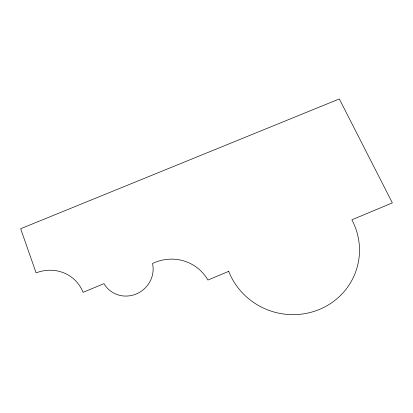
<?xml version="1.0" encoding="UTF-8"?>
<svg xmlns="http://www.w3.org/2000/svg" width="413" height="413" viewBox="0 0 413 413"><rect width="100%" height="100%" fill="white"/><g stroke="black" fill="none" stroke-linecap="round" stroke-linejoin="round"><path stroke-width="0.62" d="M228.719 271.346L207.93 280.045A43.442 42.425 -43.3 0 0 152.536 263.504A26.633 25.498 -37.8 0 1 136.197 294.004A26.633 25.498 -37.8 0 1 103.999 283.643L83.07 292.327A39.591 36.912 -48.1 0 0 36.112 272.874L20.65 228.735L339.316 98.95L392.35 202.881L351.881 219.814A67.768 65.45 15.2 0 1 319.574 309.363A67.768 65.45 15.2 0 1 228.719 271.346"/></g></svg>
